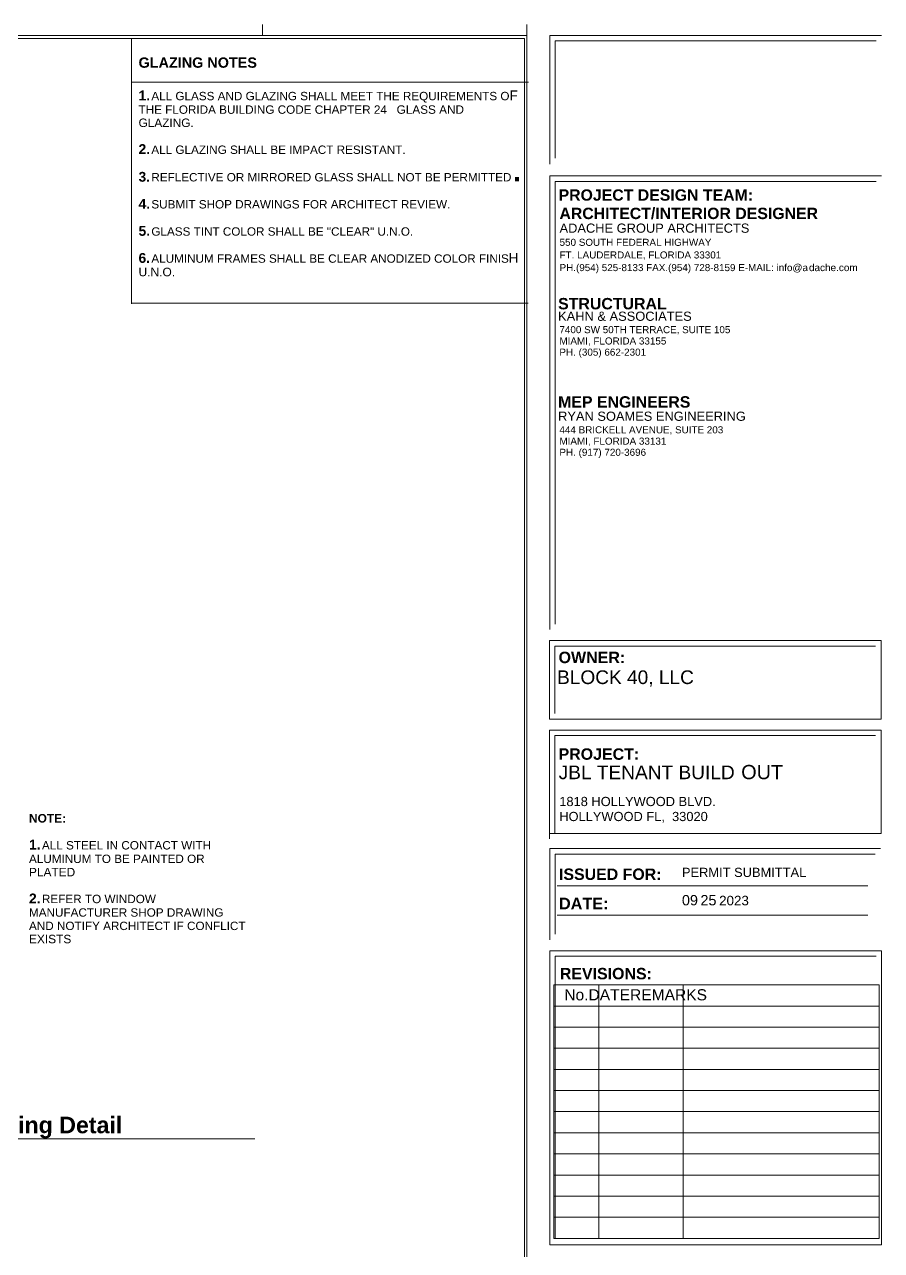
# Model space of a CAD drawing. Header units: inches. Extents: x -6061 to 13621, y -296 to 7483.
# Drawn here: x 13129 to 13595, y 233 to 901 of the extents above; entities that cross this region are included whole.
import ezdxf

# ---------------------------------------------------------------- set-up
doc = ezdxf.new("R2010")
doc.units = ezdxf.units.IN
doc.header["$MEASUREMENT"] = 0
doc.layers.get('0').update_dxf_attribs({"linetype": 'CONTINUOUS'})
doc.styles.add('Arial$001H0', font='arial.ttf')
doc.styles.add('Arial$101H0', font='arialbd.ttf')

msp = doc.modelspace()

# ---------------------------------------------------------------- linework, layer by layer
at = {"color": 8, "linetype": 'Continuous', "lineweight": 9, "true_color": 0x7f7f7f}
for p, q in [((11955.57972, 895.18967), (13402.25438, 895.18967)), ((13258.25166, 895.18967), (13258.25166, 901.19646)), ((13402.25438, 895.18967), (13402.25438, 901.19646)), ((13414.82859, 818.70324), (13595.43266, 818.70324)), ((13414.82859, 571.70415), (13414.82859, 818.70324)), ((13414.58832, 565.69736), (13595.19239, 565.69736)), ((13414.58832, 522.92904), (13414.58832, 565.69736)), ((13595.19239, 565.69736), (13595.19239, 522.92904)), ((13595.19239, 522.92904), (13414.58832, 522.92904)), ((13414.58832, 516.92225), (13595.19239, 516.92225)), ((13414.58832, 460.61863), (13414.58832, 516.92225)), ((13595.19239, 516.92225), (13595.19239, 460.61863)), ((13595.19239, 460.61863), (13414.58832, 460.61863)), ((13414.82859, 452.36931), (13594.95212, 452.36931)), ((13414.82859, 402.7132), (13414.82859, 452.36931)), ((13418.83311, 432.10641), (13587.98424, 432.10641)), ((13418.83311, 416.08831), (13587.98424, 416.08831)), ((13414.82859, 396.70641), (13595.43266, 396.70641)), ((13414.82859, 272.48605), (13414.82859, 396.70641)), ((13595.43266, 396.70641), (13595.43266, 272.48605))]:
    msp.add_line(p, q, dxfattribs=at)
at = {"color": 7, "linetype": 'Continuous', "lineweight": 9, "true_color": 0x000007}
for p, q in [((13402.25438, 895.18967), (11961.58651, 895.18967)), ((13402.25438, -208.61757), (13402.25438, 895.18967)), ((13595.43266, 895.18967), (13414.82859, 895.18967)), ((13414.82859, 895.18967), (13414.82859, 825.19058)), ((11963.18832, 893.58786), (13401.05302, 893.58786)), ((13401.05302, 893.58786), (13401.05302, -207.01576)), ((13417.79194, 828.3942), (13417.79194, 892.22632)), ((13417.79194, 892.22632), (13592.46931, 892.22632)), ((13595.43266, 818.70324), (13414.82859, 818.70324)), ((13414.82859, 818.70324), (13414.82859, 571.70415)), ((13417.79194, 574.6675), (13417.79194, 815.65981)), ((13417.79194, 815.65981), (13592.46931, 815.65981)), ((13402.97519, 749.50505), (13186.81094, 749.50505)), ((13595.19239, 565.69736), (13414.58832, 565.69736)), ((13414.58832, 565.69736), (13414.58832, 522.92904)), ((13417.55166, 562.65392), (13592.22904, 562.65392)), ((13417.55166, 525.89239), (13417.55166, 562.65392)), ((13595.19239, 522.92904), (13595.19239, 565.69736)), ((13414.58832, 522.92904), (13595.19239, 522.92904)), ((13595.19239, 516.92225), (13414.58832, 516.92225)), ((13414.58832, 516.92225), (13414.58832, 457.73537)), ((13417.55166, 460.61863), (13417.55166, 513.87881)), ((13417.55166, 513.87881), (13592.22904, 513.87881)), ((13592.22904, 460.61863), (13417.55166, 460.61863)), ((13594.95212, 452.36931), (13414.82859, 452.36931)), ((13414.82859, 452.36931), (13414.82859, 402.7132)), ((13417.79194, 405.75664), (13417.79194, 449.40596)), ((13417.79194, 449.40596), (13591.98877, 449.40596)), ((13595.43266, 396.70641), (13414.82859, 396.70641)), ((13414.82859, 396.70641), (13414.82859, 236.52542)), ((13595.43266, 236.52542), (13595.43266, 396.70641)), ((13417.79194, 240.0494), (13417.79194, 393.74306)), ((13417.79194, 393.74306), (13592.46931, 393.74306)), ((13441.49872, 378.12542), (13416.99103, 378.12542)), ((13416.99103, 378.12542), (13416.99103, 366.59239)), ((13487.47067, 378.12542), (13441.49872, 378.12542)), ((13441.49872, 378.12542), (13441.49872, 366.59239)), ((13594.2313, 378.12542), (13487.47067, 378.12542)), ((13487.47067, 378.12542), (13487.47067, 366.59239)), ((13594.2313, 378.12542), (13594.2313, 366.59239)), ((13594.2313, 366.59239), (13416.99103, 366.59239)), ((13416.99103, 366.59239), (13416.99103, 240.0494)), ((13441.49872, 366.59239), (13441.49872, 240.0494)), ((13487.47067, 366.59239), (13487.47067, 240.0494)), ((13594.2313, 366.59239), (13594.2313, 240.0494)), ((13594.2313, 355.13944), (13416.99103, 355.13944)), ((13594.2313, 343.60641), (13416.99103, 343.60641)), ((13594.2313, 332.07338), (13416.99103, 332.07338)), ((13594.2313, 320.62044), (13416.99103, 320.62044)), ((13594.2313, 309.08741), (13416.99103, 309.08741)), ((12947.26026, 294.27067), (13254.08696, 294.27067)), ((13594.2313, 297.55438), (13416.99103, 297.55438)), ((13594.2313, 286.10143), (13416.99103, 286.10143)), ((13594.2313, 274.5684), (13416.99103, 274.5684)), ((13594.2313, 263.03537), (13416.99103, 263.03537)), ((13594.2313, 251.58243), (13416.99103, 251.58243)), ((13414.82859, 236.52542), (13595.43266, 236.52542)), ((13594.2313, 240.0494), (13416.99103, 240.0494)), ((13592.46931, 240.0494), (13417.79194, 240.0494))]:
    msp.add_line(p, q, dxfattribs=at)
at = {"color": 7, "linetype": 'Continuous', "lineweight": 18, "true_color": 0x000007}
for p, q in [((13186.97112, 893.74804), (13186.97112, 749.02451)), ((13186.97112, 869.72089), (13403.13538, 869.72089))]:
    msp.add_line(p, q, dxfattribs=at)

# ---------------------------------------------------------------- texts
at = {"color": 7, "true_color": 0x000007}
for s, height, style, p in [('GLAZING NOTES', 5.6148635, 'Arial$101H0', (13190.81496, 877.64942)), ('1.', 5.398196, 'Arial$101H0', (13190.81496, 859.86933)), ('ALL GLASS AND GLAZING SHALL MEET THE REQUIREMENTS O', 4.5607034, 'Arial$001H0', (13197.78287, 859.94941)), ('F ', 5.349546, 'Arial$001H0', (13392.8062, 859.94941)), ('THE FLORIDA BUILDING CODE CHAPTER 24 ', 4.561985, 'Arial$001H0', (13190.81496, 852.58115)), ('GLASS AND ', 4.587762, 'Arial$001H0', (13331.37371, 852.58115)), ('GLAZING.', 4.606416, 'Arial$001H0', (13190.81496, 845.37297)), ('2.', 5.398196, 'Arial$101H0', (13190.81496, 830.63636)), ('ALL GLAZING SHALL BE IMPACT RESISTANT.', 4.5621058, 'Arial$001H0', (13197.78287, 830.71644)), ('3.', 5.359851, 'Arial$101H0', (13190.81496, 815.57931)), ('REFLECTIVE OR MIRRORED GLASS SHALL NOT BE PERMITTED', 4.5607296, 'Arial$001H0', (13197.78287, 815.73948)), ('.', 16.05177, 'Arial$001H0', (13393.7645, 815.73948)), ('PROJECT DESIGN TEAM:', 6.1769728, 'Arial$101H0', (13419.5534, 805.24765)), ('4.', 5.398196, 'Arial$101H0', (13190.81496, 800.84269)), ('SUBMIT SHOP DRAWINGS FOR ARCHITECT REVIEW.', 4.5612923, 'Arial$001H0', (13197.78287, 801.00287)), ('ARCHITECT/INTERIOR DESIGNER', 6.1726726, 'Arial$101H0', (13420.03394, 795.23634)), ('5.', 5.398196, 'Arial$101H0', (13190.81496, 786.10599)), ('GLASS TINT COLOR SHALL BE "CLEAR" U.N.O.', 4.5619616, 'Arial$001H0', (13197.78287, 786.18608)), ('ADACHE GROUP ARCHITECTS', 5.0079394, 'Arial$001H0', (13420.10725, 787.78791)), ('550 SOUTH FEDERAL HIGHWAY', 3.8457766, 'Arial$001H0', (13420.11393, 780.6599)), ('6.', 5.359851, 'Arial$101H0', (13190.81496, 771.36938)), ('ALUMINUM FRAMES SHALL BE CLEAR ANODIZED COLOR FINIS', 4.5607617, 'Arial$001H0', (13197.78287, 771.44946)), ('H ', 5.246252, 'Arial$001H0', (13392.32606, 771.44946)), ('FT. LAUDERDALE, FLORIDA 33301', 3.8440785, 'Arial$001H0', (13420.11393, 773.77212)), ('U.N.O.', 4.664056, 'Arial$001H0', (13190.81496, 764.08112)), ('PH.(954) 525-8133 FAX.(954) 728-8159 E-MAIL: info@a', 3.8435024, 'Arial$001H0', (13420.11393, 766.88434)), ('dache.com', 3.879916, 'Arial$001H0', (13555.94723, 766.88434)), ('STRUCTURAL', 6.196163, 'Arial$101H0', (13419.31305, 746.0608)), ('KAHN & ASSOCIATES', 5.013181, 'Arial$001H0', (13419.31305, 739.81371)), ('7400 SW 50TH TERRACE, SUITE 105', 3.8440382, 'Arial$001H0', (13420.03392, 733.08614)), ('MIAMI, FLORIDA 33155', 3.8468912, 'Arial$001H0', (13420.03392, 726.91918)), ('PH. (305) 662-2301', 3.8463291, 'Arial$001H0', (13420.03392, 720.8323)), ('MEP ENGINEERS', 6.1872576, 'Arial$101H0', (13419.31305, 692.56039)), ('RYAN SOAMES ENGINEERING', 5.008332, 'Arial$001H0', (13419.31305, 685.35221)), ('444 BRICKELL AVENUE, SUITE 203', 3.8439808, 'Arial$001H0', (13420.03392, 678.54456)), ('MIAMI, FLORIDA 33131', 3.8468912, 'Arial$001H0', (13420.03392, 672.37759)), ('PH. (917) 720-3696', 3.8463291, 'Arial$001H0', (13420.03392, 666.29071)), ('OWNER:', 6.245979, 'Arial$101H0', (13419.5534, 553.3632)), ('BLOCK 40, LLC', 7.4386729, 'Arial$001H0', (13418.75236, 541.99024)), ('PROJECT:', 6.221203, 'Arial$101H0', (13419.5534, 500.7437)), ('JBL TENANT BUILD', 7.4401805, 'Arial$001H0', (13419.6334, 490.17178)), ('OUT', 7.752663, 'Arial$001H0', (13519.02578, 490.17178)), ('1818 HOLLYWOOD BLVD.', 5.0115673, 'Arial$001H0', (13419.95375, 475.51517)), ('NOTE: ', 4.64678, 'Arial$101H0', (13131.14755, 466.54508)), ('HOLLYWOOD FL,  33020', 5.0089596, 'Arial$001H0', (13419.95375, 467.34595)), ('1.', 5.399636, 'Arial$101H0', (13131.14755, 451.80838)), ('ALL STEEL IN CONTACT WITH ', 4.5661795, 'Arial$001H0', (13138.19555, 451.88847)), ('ALUMINUM TO BE PAINTED OR ', 4.5655677, 'Arial$001H0', (13131.14755, 444.5202)), ('PLATED', 4.63119, 'Arial$001H0', (13131.14755, 437.23194)), ('ISSUED FOR:', 6.2010253, 'Arial$101H0', (13419.79367, 435.30985)), ('PERMIT SUBMITTAL', 5.015384, 'Arial$001H0', (13486.74925, 436.91159)), ('2.', 5.399636, 'Arial$101H0', (13131.14755, 422.49532)), ('REFER TO WINDOW ', 4.5717117, 'Arial$001H0', (13138.19555, 422.6555)), ('DATE:', 6.319214, 'Arial$101H0', (13419.79367, 419.29175)), ('09', 5.617563, 'Arial$001H0', (13486.74925, 421.45411)), ('25', 5.617563, 'Arial$001H0', (13496.84057, 421.45411)), ('2023', 5.210575, 'Arial$001H0', (13507.01221, 421.45411)), ('MANUFACTURER SHOP DRAWING ', 4.5642502, 'Arial$001H0', (13131.14755, 415.28715)), ('AND NOTIFY ARCHITECT IF CONFLICT ', 4.5640867, 'Arial$001H0', (13131.14755, 407.99893)), ('EXISTS', 4.638437, 'Arial$001H0', (13131.14755, 400.79079)), ('REVISIONS:', 6.209038, 'Arial$101H0', (13420.27414, 381.16865)), ('No.DATEREMARKS', 6.0695232, 'Arial$001H0', (13422.67688, 369.71569)), ('Storefront Lateral Bracing Detail', 9.0273159, 'Arial$101H0', (12987.86573, 297.31392))]:
    msp.add_text(s, height=height, dxfattribs=dict(at, style=style)).set_placement(p)

doc.saveas('drawing.dxf')
